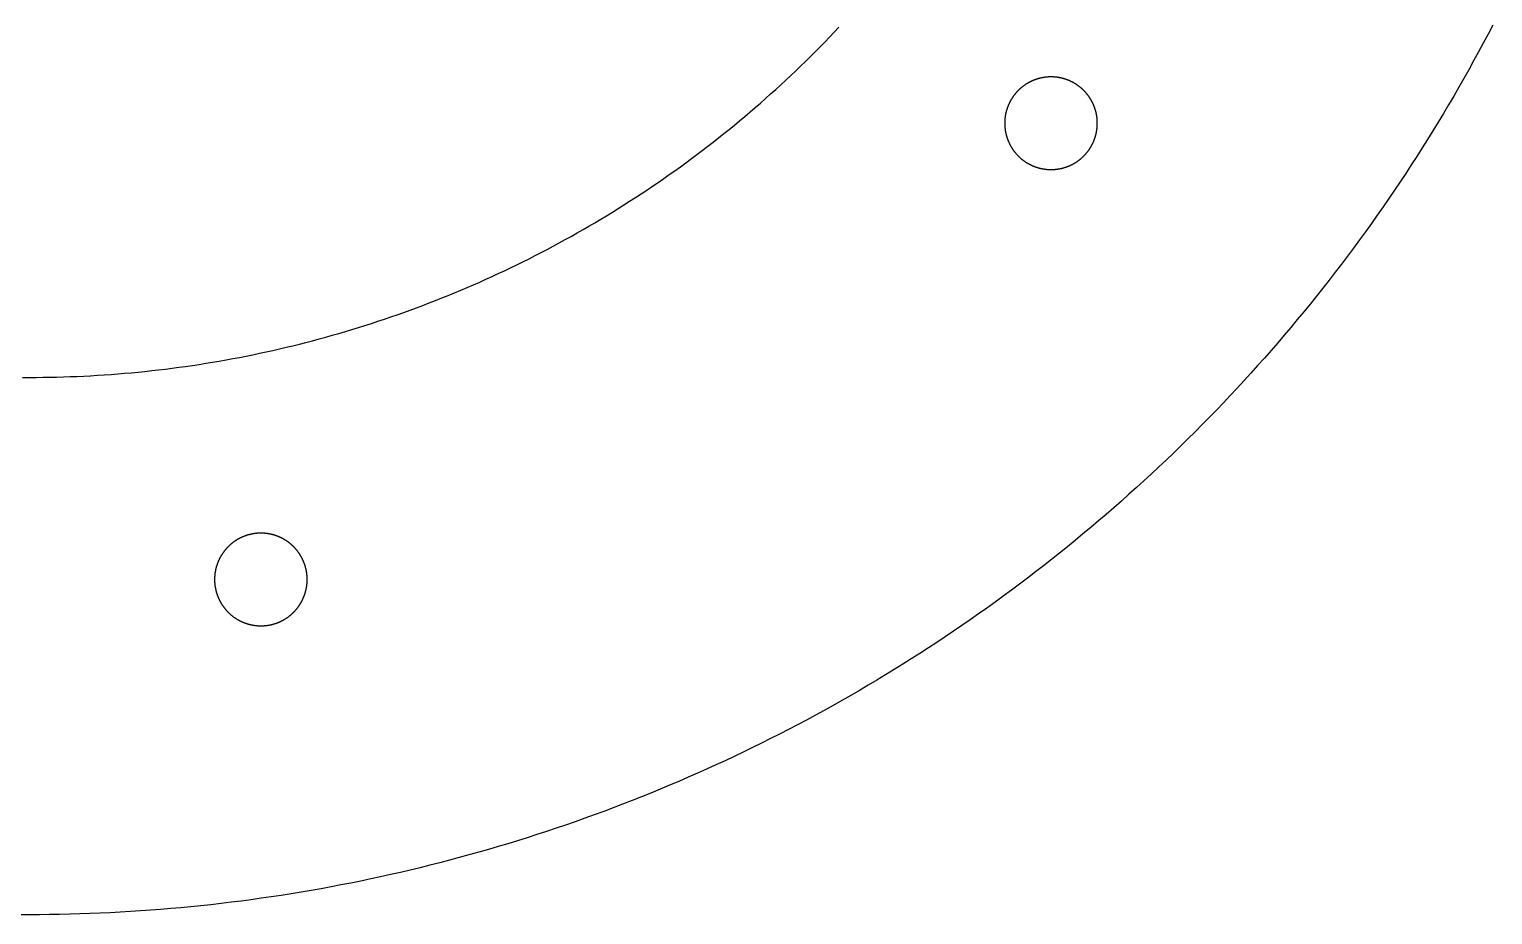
# Model space of a CAD drawing. Header units: millimetres. Extents: x -89 to 89, y -89 to 102.
# Drawn here: x 0 to 79, y -89 to -41.2 of the extents above; entities that cross this region are included whole.
import ezdxf

# ---------------------------------------------------------------- set-up
doc = ezdxf.new("R2010")
doc.units = ezdxf.units.MM
doc.layers.add('CUT', color=7, linetype='Continuous')

msp = doc.modelspace()

# ---------------------------------------------------------------- linework, layer by layer
at = {"layer": 'CUT'}
for points in [[(79, -40.988), (78.747, -41.472), (78.491, -41.954), (78.232, -42.435), (77.97, -42.914), (77.705, -43.392), (77.438, -43.868), (77.167, -44.342), (76.894, -44.815), (76.617, -45.286), (76.338, -45.755), (76.056, -46.223), (75.771, -46.688), (75.483, -47.153), (75.192, -47.615), (74.898, -48.075), (74.602, -48.534), (74.303, -48.991), (74.001, -49.446), (73.696, -49.899), (73.388, -50.35), (73.078, -50.799), (72.765, -51.247), (72.449, -51.692), (72.131, -52.136), (71.809, -52.578), (71.485, -53.017), (71.159, -53.455), (70.829, -53.89), (70.497, -54.324), (70.163, -54.756), (69.826, -55.185), (69.486, -55.612), (69.143, -56.038), (68.798, -56.461), (68.45, -56.882), (68.1, -57.301), (67.747, -57.718), (67.392, -58.132), (67.034, -58.545), (66.673, -58.955), (66.31, -59.363), (65.945, -59.769), (65.577, -60.172), (65.206, -60.573), (64.833, -60.972), (64.458, -61.369), (64.08, -61.763), (63.7, -62.155), (63.317, -62.545), (62.933, -62.933), (62.545, -63.317), (62.155, -63.7), (61.763, -64.08), (61.369, -64.458), (60.972, -64.833), (60.573, -65.206), (60.172, -65.577), (59.769, -65.945), (59.363, -66.31), (58.955, -66.673), (58.545, -67.034), (58.132, -67.392), (57.718, -67.747), (57.301, -68.1), (56.882, -68.45), (56.461, -68.798), (56.038, -69.143), (55.612, -69.486), (55.185, -69.826), (54.756, -70.163), (54.324, -70.497), (53.89, -70.829), (53.455, -71.159), (53.017, -71.485), (52.578, -71.809), (52.136, -72.131), (51.692, -72.449), (51.247, -72.765), (50.799, -73.078), (50.35, -73.388), (49.899, -73.696), (49.446, -74.001), (48.991, -74.303), (48.534, -74.602), (48.075, -74.898), (47.615, -75.192), (47.153, -75.483), (46.688, -75.771), (46.223, -76.056), (45.755, -76.338), (45.286, -76.617), (44.815, -76.894), (44.342, -77.167), (43.868, -77.438), (43.392, -77.705), (42.914, -77.97), (42.435, -78.232), (41.954, -78.491), (41.472, -78.747), (40.988, -79), (40.502, -79.25), (40.015, -79.497), (39.527, -79.741), (39.037, -79.982), (38.545, -80.22), (38.052, -80.455), (37.558, -80.687), (37.062, -80.916), (36.565, -81.142), (36.066, -81.365), (35.567, -81.584), (35.065, -81.801), (34.563, -82.015), (34.059, -82.225), (33.554, -82.433), (33.047, -82.637), (32.54, -82.838), (32.031, -83.036), (31.521, -83.231), (31.009, -83.423), (30.497, -83.612), (29.983, -83.797), (29.468, -83.98), (28.953, -84.159), (28.436, -84.335), (27.918, -84.508), (27.399, -84.678), (26.879, -84.844), (26.357, -85.008), (25.835, -85.168), (25.312, -85.325), (24.788, -85.478), (24.263, -85.629), (23.737, -85.776), (23.211, -85.92), (22.683, -86.061), (22.155, -86.198), (21.625, -86.333), (21.095, -86.464), (20.564, -86.592), (20.032, -86.716), (19.5, -86.837), (18.967, -86.956), (18.433, -87.07), (17.898, -87.182), (17.363, -87.29), (16.827, -87.395), (16.291, -87.496), (15.753, -87.595), (15.216, -87.69), (14.677, -87.781), (14.138, -87.87), (13.599, -87.955), (13.059, -88.037), (12.519, -88.115), (11.978, -88.19), (11.436, -88.262), (10.895, -88.331), (10.352, -88.396), (9.81, -88.458), (9.267, -88.516), (8.724, -88.571), (8.18, -88.623), (7.636, -88.672), (7.092, -88.717), (6.547, -88.759), (6.003, -88.797), (5.458, -88.833), (4.912, -88.864), (4.367, -88.893), (3.822, -88.918), (3.276, -88.94), (2.73, -88.958), (2.184, -88.973), (1.638, -88.985), (1.092, -88.993), (0.546, -88.998), (0, -89), (-0.546, -88.998)], [(-0.368, -59.999), (0, -60), (0.368, -59.999), (0.736, -59.995), (1.104, -59.99), (1.472, -59.982), (1.84, -59.972), (2.208, -59.959), (2.576, -59.945), (2.944, -59.928), (3.312, -59.909), (3.679, -59.887), (4.047, -59.863), (4.414, -59.837), (4.781, -59.809), (5.148, -59.779), (5.515, -59.746), (5.881, -59.711), (6.247, -59.674), (6.613, -59.634), (6.979, -59.593), (7.345, -59.549), (7.71, -59.503), (8.075, -59.454), (8.439, -59.403), (8.804, -59.351), (9.168, -59.295), (9.531, -59.238), (9.895, -59.178), (10.258, -59.117), (10.62, -59.053), (10.982, -58.986), (11.344, -58.918), (11.705, -58.847), (12.066, -58.774), (12.427, -58.699), (12.787, -58.622), (13.146, -58.542), (13.505, -58.46), (13.863, -58.376), (14.221, -58.29), (14.579, -58.202), (14.936, -58.111), (15.292, -58.019), (15.648, -57.924), (16.003, -57.827), (16.357, -57.727), (16.711, -57.626), (17.064, -57.522), (17.417, -57.416), (17.769, -57.308), (18.12, -57.198), (18.471, -57.086), (18.821, -56.972), (19.17, -56.855), (19.519, -56.736), (19.866, -56.616), (20.213, -56.493), (20.56, -56.368), (20.905, -56.24), (21.25, -56.111), (21.594, -55.98), (21.937, -55.846), (22.279, -55.71), (22.62, -55.573), (22.961, -55.433), (23.301, -55.291), (23.64, -55.147), (23.977, -55.001), (24.314, -54.853), (24.651, -54.702), (24.986, -54.55), (25.32, -54.396), (25.653, -54.239), (25.986, -54.081), (26.317, -53.92), (26.647, -53.758), (26.977, -53.593), (27.305, -53.427), (27.632, -53.258), (27.959, -53.088), (28.284, -52.915), (28.608, -52.741), (28.931, -52.564), (29.253, -52.386), (29.574, -52.205), (29.894, -52.023), (30.212, -51.838), (30.53, -51.652), (30.846, -51.464), (31.161, -51.273), (31.475, -51.081), (31.788, -50.887), (32.1, -50.691), (32.41, -50.493), (32.719, -50.293), (33.027, -50.092), (33.334, -49.888), (33.64, -49.683), (33.944, -49.475), (34.247, -49.266), (34.548, -49.055), (34.849, -48.842), (35.148, -48.627), (35.446, -48.411), (35.742, -48.192), (36.037, -47.972), (36.331, -47.75), (36.623, -47.526), (36.914, -47.301), (37.203, -47.073), (37.492, -46.844), (37.778, -46.613), (38.064, -46.381), (38.347, -46.146), (38.63, -45.91), (38.911, -45.672), (39.19, -45.433), (39.468, -45.191), (39.745, -44.948), (40.02, -44.703), (40.294, -44.457), (40.566, -44.209), (40.836, -43.959), (41.105, -43.708), (41.372, -43.455), (41.638, -43.2), (41.903, -42.944), (42.165, -42.686), (42.426, -42.426), (42.686, -42.165), (42.944, -41.903), (43.2, -41.638), (43.455, -41.372), (43.708, -41.105)]]:
    msp.add_lwpolyline(points, dxfattribs=at)
for points in [[(57.655, -46.265), (57.655, -46.25), (57.655, -46.235), (57.654, -46.219), (57.654, -46.204), (57.654, -46.189), (57.653, -46.173), (57.652, -46.158), (57.651, -46.143), (57.65, -46.127), (57.65, -46.112), (57.648, -46.097), (57.647, -46.082), (57.646, -46.066), (57.645, -46.051), (57.643, -46.036), (57.642, -46.02), (57.64, -46.005), (57.638, -45.99), (57.636, -45.975), (57.634, -45.959), (57.632, -45.944), (57.63, -45.929), (57.628, -45.914), (57.626, -45.899), (57.623, -45.884), (57.621, -45.868), (57.618, -45.853), (57.616, -45.838), (57.613, -45.823), (57.61, -45.808), (57.607, -45.793), (57.604, -45.778), (57.601, -45.763), (57.598, -45.748), (57.594, -45.733), (57.591, -45.718), (57.588, -45.703), (57.584, -45.688), (57.58, -45.673), (57.577, -45.658), (57.573, -45.644), (57.569, -45.629), (57.565, -45.614), (57.561, -45.599), (57.556, -45.584), (57.552, -45.57), (57.548, -45.555), (57.543, -45.54), (57.538, -45.526), (57.534, -45.511), (57.529, -45.497), (57.524, -45.482), (57.519, -45.467), (57.514, -45.453), (57.509, -45.438), (57.504, -45.424), (57.499, -45.41), (57.493, -45.395), (57.488, -45.381), (57.482, -45.367), (57.476, -45.352), (57.471, -45.338), (57.465, -45.324), (57.459, -45.31), (57.453, -45.296), (57.447, -45.282), (57.441, -45.268), (57.434, -45.254), (57.428, -45.24), (57.422, -45.226), (57.415, -45.212), (57.409, -45.198), (57.402, -45.184), (57.395, -45.17), (57.388, -45.157), (57.381, -45.143), (57.374, -45.129), (57.367, -45.116), (57.36, -45.102), (57.353, -45.089), (57.345, -45.075), (57.338, -45.062), (57.33, -45.048), (57.323, -45.035), (57.315, -45.022), (57.307, -45.009), (57.3, -44.995), (57.292, -44.982), (57.284, -44.969), (57.276, -44.956), (57.267, -44.943), (57.259, -44.93), (57.251, -44.917), (57.242, -44.905), (57.234, -44.892), (57.225, -44.879), (57.217, -44.866), (57.208, -44.854), (57.199, -44.841), (57.19, -44.829), (57.181, -44.816), (57.172, -44.804), (57.163, -44.791), (57.154, -44.779), (57.145, -44.767), (57.135, -44.755), (57.126, -44.743), (57.117, -44.731), (57.107, -44.719), (57.097, -44.707), (57.088, -44.695), (57.078, -44.683), (57.068, -44.671), (57.058, -44.659), (57.048, -44.648), (57.038, -44.636), (57.028, -44.625), (57.018, -44.613), (57.008, -44.602), (56.997, -44.59), (56.987, -44.579), (56.976, -44.568), (56.966, -44.557), (56.955, -44.546), (56.945, -44.535), (56.934, -44.524), (56.923, -44.513), (56.912, -44.502), (56.901, -44.491), (56.89, -44.481), (56.879, -44.47), (56.868, -44.46), (56.857, -44.449), (56.845, -44.439), (56.834, -44.428), (56.823, -44.418), (56.811, -44.408), (56.8, -44.398), (56.788, -44.388), (56.776, -44.378), (56.765, -44.368), (56.753, -44.358), (56.741, -44.348), (56.729, -44.338), (56.717, -44.329), (56.705, -44.319), (56.693, -44.31), (56.681, -44.3), (56.669, -44.291), (56.657, -44.282), (56.644, -44.273), (56.632, -44.264), (56.62, -44.255), (56.607, -44.246), (56.595, -44.237), (56.582, -44.228), (56.57, -44.219), (56.557, -44.211), (56.544, -44.202), (56.531, -44.194), (56.519, -44.185), (56.506, -44.177), (56.493, -44.169), (56.48, -44.16), (56.467, -44.152), (56.454, -44.144), (56.44, -44.136), (56.427, -44.129), (56.414, -44.121), (56.401, -44.113), (56.387, -44.105), (56.374, -44.098), (56.361, -44.091), (56.347, -44.083), (56.334, -44.076), (56.32, -44.069), (56.307, -44.062), (56.293, -44.055), (56.279, -44.048), (56.266, -44.041), (56.252, -44.034), (56.238, -44.027), (56.224, -44.021), (56.21, -44.014), (56.196, -44.008), (56.182, -44.001), (56.168, -43.995), (56.154, -43.989), (56.14, -43.983), (56.126, -43.977), (56.112, -43.971), (56.098, -43.965), (56.083, -43.959), (56.069, -43.954), (56.055, -43.948), (56.041, -43.943), (56.026, -43.937), (56.012, -43.932), (55.997, -43.927), (55.983, -43.922), (55.968, -43.917), (55.954, -43.912), (55.939, -43.907), (55.925, -43.902), (55.91, -43.897), (55.896, -43.893), (55.881, -43.888), (55.866, -43.884), (55.851, -43.88), (55.837, -43.875), (55.822, -43.871), (55.807, -43.867), (55.792, -43.863), (55.778, -43.859), (55.763, -43.856), (55.748, -43.852), (55.733, -43.848), (55.718, -43.845), (55.703, -43.841), (55.688, -43.838), (55.673, -43.835), (55.658, -43.832), (55.643, -43.829), (55.628, -43.826), (55.613, -43.823), (55.598, -43.82), (55.583, -43.818), (55.567, -43.815), (55.552, -43.812), (55.537, -43.81), (55.522, -43.808), (55.507, -43.806), (55.492, -43.803), (55.476, -43.801), (55.461, -43.8), (55.446, -43.798), (55.431, -43.796), (55.416, -43.794), (55.4, -43.793), (55.385, -43.791), (55.37, -43.79), (55.354, -43.789), (55.339, -43.787), (55.324, -43.786), (55.309, -43.785), (55.293, -43.785), (55.278, -43.784), (55.263, -43.783), (55.247, -43.782), (55.232, -43.782), (55.217, -43.781), (55.201, -43.781), (55.186, -43.781), (55.171, -43.781), (55.155, -43.781), (55.14, -43.781), (55.125, -43.781), (55.109, -43.781), (55.094, -43.781), (55.079, -43.782), (55.063, -43.782), (55.048, -43.783), (55.033, -43.784), (55.017, -43.785), (55.002, -43.785), (54.987, -43.786), (54.971, -43.787), (54.956, -43.789), (54.941, -43.79), (54.925, -43.791), (54.91, -43.793), (54.895, -43.794), (54.88, -43.796), (54.864, -43.798), (54.849, -43.8), (54.834, -43.801), (54.819, -43.803), (54.804, -43.806), (54.788, -43.808), (54.773, -43.81), (54.758, -43.812), (54.743, -43.815), (54.728, -43.818), (54.713, -43.82), (54.698, -43.823), (54.683, -43.826), (54.667, -43.829), (54.652, -43.832), (54.637, -43.835), (54.622, -43.838), (54.607, -43.841), (54.592, -43.845), (54.578, -43.848), (54.563, -43.852), (54.548, -43.856), (54.533, -43.859), (54.518, -43.863), (54.503, -43.867), (54.488, -43.871), (54.474, -43.875), (54.459, -43.88), (54.444, -43.884), (54.429, -43.888), (54.415, -43.893), (54.4, -43.897), (54.386, -43.902), (54.371, -43.907), (54.356, -43.912), (54.342, -43.917), (54.327, -43.922), (54.313, -43.927), (54.299, -43.932), (54.284, -43.937), (54.27, -43.943), (54.255, -43.948), (54.241, -43.954), (54.227, -43.959), (54.213, -43.965), (54.198, -43.971), (54.184, -43.977), (54.17, -43.983), (54.156, -43.989), (54.142, -43.995), (54.128, -44.001), (54.114, -44.008), (54.1, -44.014), (54.086, -44.021), (54.072, -44.027), (54.059, -44.034), (54.045, -44.041), (54.031, -44.048), (54.017, -44.055), (54.004, -44.062), (53.99, -44.069), (53.977, -44.076), (53.963, -44.083), (53.95, -44.091), (53.936, -44.098), (53.923, -44.105), (53.91, -44.113), (53.896, -44.121), (53.883, -44.129), (53.87, -44.136), (53.857, -44.144), (53.844, -44.152), (53.831, -44.16), (53.818, -44.169), (53.805, -44.177), (53.792, -44.185), (53.779, -44.194), (53.766, -44.202), (53.754, -44.211), (53.741, -44.219), (53.728, -44.228), (53.716, -44.237), (53.703, -44.246), (53.691, -44.255), (53.678, -44.264), (53.666, -44.273), (53.654, -44.282), (53.641, -44.291), (53.629, -44.3), (53.617, -44.31), (53.605, -44.319), (53.593, -44.329), (53.581, -44.338), (53.569, -44.348), (53.557, -44.358), (53.546, -44.368), (53.534, -44.378), (53.522, -44.388), (53.511, -44.398), (53.499, -44.408), (53.488, -44.418), (53.476, -44.428), (53.465, -44.439), (53.454, -44.449), (53.442, -44.46), (53.431, -44.47), (53.42, -44.481), (53.409, -44.491), (53.398, -44.502), (53.387, -44.513), (53.377, -44.524), (53.366, -44.535), (53.355, -44.546), (53.345, -44.557), (53.334, -44.568), (53.324, -44.579), (53.313, -44.59), (53.303, -44.602), (53.293, -44.613), (53.282, -44.625), (53.272, -44.636), (53.262, -44.648), (53.252, -44.659), (53.242, -44.671), (53.232, -44.683), (53.223, -44.695), (53.213, -44.707), (53.203, -44.719), (53.194, -44.731), (53.184, -44.743), (53.175, -44.755), (53.166, -44.767), (53.156, -44.779), (53.147, -44.791), (53.138, -44.804), (53.129, -44.816), (53.12, -44.829), (53.111, -44.841), (53.102, -44.854), (53.094, -44.866), (53.085, -44.879), (53.077, -44.892), (53.068, -44.905), (53.06, -44.917), (53.051, -44.93), (53.043, -44.943), (53.035, -44.956), (53.027, -44.969), (53.019, -44.982), (53.011, -44.995), (53.003, -45.009), (52.995, -45.022), (52.988, -45.035), (52.98, -45.048), (52.972, -45.062), (52.965, -45.075), (52.958, -45.089), (52.95, -45.102), (52.943, -45.116), (52.936, -45.129), (52.929, -45.143), (52.922, -45.157), (52.915, -45.17), (52.909, -45.184), (52.902, -45.198), (52.895, -45.212), (52.889, -45.226), (52.882, -45.24), (52.876, -45.254), (52.87, -45.268), (52.864, -45.282), (52.857, -45.296), (52.851, -45.31), (52.846, -45.324), (52.84, -45.338), (52.834, -45.352), (52.828, -45.367), (52.823, -45.381), (52.817, -45.395), (52.812, -45.41), (52.807, -45.424), (52.801, -45.438), (52.796, -45.453), (52.791, -45.467), (52.786, -45.482), (52.781, -45.497), (52.777, -45.511), (52.772, -45.526), (52.767, -45.54), (52.763, -45.555), (52.758, -45.57), (52.754, -45.584), (52.75, -45.599), (52.746, -45.614), (52.742, -45.629), (52.738, -45.644), (52.734, -45.658), (52.73, -45.673), (52.726, -45.688), (52.723, -45.703), (52.719, -45.718), (52.716, -45.733), (52.713, -45.748), (52.709, -45.763), (52.706, -45.778), (52.703, -45.793), (52.7, -45.808), (52.697, -45.823), (52.695, -45.838), (52.692, -45.853), (52.689, -45.868), (52.687, -45.884), (52.685, -45.899), (52.682, -45.914), (52.68, -45.929), (52.678, -45.944), (52.676, -45.959), (52.674, -45.975), (52.672, -45.99), (52.67, -46.005), (52.669, -46.02), (52.667, -46.036), (52.666, -46.051), (52.664, -46.066), (52.663, -46.082), (52.662, -46.097), (52.661, -46.112), (52.66, -46.127), (52.659, -46.143), (52.658, -46.158), (52.658, -46.173), (52.657, -46.189), (52.656, -46.204), (52.656, -46.219), (52.656, -46.235), (52.655, -46.25), (52.655, -46.265), (52.655, -46.281), (52.655, -46.296), (52.655, -46.311), (52.656, -46.327), (52.656, -46.342), (52.656, -46.357), (52.657, -46.373), (52.658, -46.388), (52.658, -46.403), (52.659, -46.419), (52.66, -46.434), (52.661, -46.449), (52.662, -46.465), (52.663, -46.48), (52.664, -46.495), (52.666, -46.51), (52.667, -46.526), (52.669, -46.541), (52.67, -46.556), (52.672, -46.572), (52.674, -46.587), (52.676, -46.602), (52.678, -46.617), (52.68, -46.632), (52.682, -46.648), (52.685, -46.663), (52.687, -46.678), (52.689, -46.693), (52.692, -46.708), (52.695, -46.723), (52.697, -46.738), (52.7, -46.753), (52.703, -46.768), (52.706, -46.783), (52.709, -46.798), (52.713, -46.813), (52.716, -46.828), (52.719, -46.843), (52.723, -46.858), (52.726, -46.873), (52.73, -46.888), (52.734, -46.903), (52.738, -46.918), (52.742, -46.933), (52.746, -46.947), (52.75, -46.962), (52.754, -46.977), (52.758, -46.992), (52.763, -47.006), (52.767, -47.021), (52.772, -47.036), (52.777, -47.05), (52.781, -47.065), (52.786, -47.079), (52.791, -47.094), (52.796, -47.108), (52.801, -47.123), (52.807, -47.137), (52.812, -47.152), (52.817, -47.166), (52.823, -47.18), (52.828, -47.195), (52.834, -47.209), (52.84, -47.223), (52.846, -47.237), (52.851, -47.252), (52.857, -47.266), (52.864, -47.28), (52.87, -47.294), (52.876, -47.308), (52.882, -47.322), (52.889, -47.336), (52.895, -47.35), (52.902, -47.363), (52.909, -47.377), (52.915, -47.391), (52.922, -47.405), (52.929, -47.418), (52.936, -47.432), (52.943, -47.446), (52.95, -47.459), (52.958, -47.473), (52.965, -47.486), (52.972, -47.5), (52.98, -47.513), (52.988, -47.526), (52.995, -47.54), (53.003, -47.553), (53.011, -47.566), (53.019, -47.579), (53.027, -47.592), (53.035, -47.605), (53.043, -47.618), (53.051, -47.631), (53.06, -47.644), (53.068, -47.657), (53.077, -47.67), (53.085, -47.682), (53.094, -47.695), (53.102, -47.708), (53.111, -47.72), (53.12, -47.733), (53.129, -47.745), (53.138, -47.758), (53.147, -47.77), (53.156, -47.782), (53.166, -47.794), (53.175, -47.807), (53.184, -47.819), (53.194, -47.831), (53.203, -47.843), (53.213, -47.855), (53.223, -47.867), (53.232, -47.879), (53.242, -47.89), (53.252, -47.902), (53.262, -47.914), (53.272, -47.925), (53.282, -47.937), (53.293, -47.948), (53.303, -47.96), (53.313, -47.971), (53.324, -47.982), (53.334, -47.993), (53.345, -48.005), (53.355, -48.016), (53.366, -48.027), (53.377, -48.038), (53.387, -48.048), (53.398, -48.059), (53.409, -48.07), (53.42, -48.081), (53.431, -48.091), (53.442, -48.102), (53.454, -48.112), (53.465, -48.123), (53.476, -48.133), (53.488, -48.143), (53.499, -48.154), (53.511, -48.164), (53.522, -48.174), (53.534, -48.184), (53.546, -48.194), (53.557, -48.203), (53.569, -48.213), (53.581, -48.223), (53.593, -48.233), (53.605, -48.242), (53.617, -48.252), (53.629, -48.261), (53.641, -48.27), (53.654, -48.28), (53.666, -48.289), (53.678, -48.298), (53.691, -48.307), (53.703, -48.316), (53.716, -48.325), (53.728, -48.333), (53.741, -48.342), (53.754, -48.351), (53.766, -48.359), (53.779, -48.368), (53.792, -48.376), (53.805, -48.385), (53.818, -48.393), (53.831, -48.401), (53.844, -48.409), (53.857, -48.417), (53.87, -48.425), (53.883, -48.433), (53.896, -48.441), (53.91, -48.448), (53.923, -48.456), (53.936, -48.463), (53.95, -48.471), (53.963, -48.478), (53.977, -48.486), (53.99, -48.493), (54.004, -48.5), (54.017, -48.507), (54.031, -48.514), (54.045, -48.521), (54.059, -48.527), (54.072, -48.534), (54.086, -48.541), (54.1, -48.547), (54.114, -48.554), (54.128, -48.56), (54.142, -48.566), (54.156, -48.572), (54.17, -48.578), (54.184, -48.584), (54.198, -48.59), (54.213, -48.596), (54.227, -48.602), (54.241, -48.608), (54.255, -48.613), (54.27, -48.619), (54.284, -48.624), (54.299, -48.629), (54.313, -48.635), (54.327, -48.64), (54.342, -48.645), (54.356, -48.65), (54.371, -48.655), (54.386, -48.659), (54.4, -48.664), (54.415, -48.669), (54.429, -48.673), (54.444, -48.677), (54.459, -48.682), (54.474, -48.686), (54.488, -48.69), (54.503, -48.694), (54.518, -48.698), (54.533, -48.702), (54.548, -48.706), (54.563, -48.709), (54.578, -48.713), (54.592, -48.717), (54.607, -48.72), (54.622, -48.723), (54.637, -48.727), (54.652, -48.73), (54.667, -48.733), (54.683, -48.736), (54.698, -48.738), (54.713, -48.741), (54.728, -48.744), (54.743, -48.746), (54.758, -48.749), (54.773, -48.751), (54.788, -48.754), (54.804, -48.756), (54.819, -48.758), (54.834, -48.76), (54.849, -48.762), (54.864, -48.764), (54.88, -48.765), (54.895, -48.767), (54.91, -48.769), (54.925, -48.77), (54.941, -48.771), (54.956, -48.773), (54.971, -48.774), (54.987, -48.775), (55.002, -48.776), (55.017, -48.777), (55.033, -48.778), (55.048, -48.778), (55.063, -48.779), (55.079, -48.78), (55.094, -48.78), (55.109, -48.78), (55.125, -48.781), (55.14, -48.781), (55.155, -48.781), (55.171, -48.781), (55.186, -48.781), (55.201, -48.78), (55.217, -48.78), (55.232, -48.78), (55.247, -48.779), (55.263, -48.778), (55.278, -48.778), (55.293, -48.777), (55.309, -48.776), (55.324, -48.775), (55.339, -48.774), (55.354, -48.773), (55.37, -48.771), (55.385, -48.77), (55.4, -48.769), (55.416, -48.767), (55.431, -48.765), (55.446, -48.764), (55.461, -48.762), (55.476, -48.76), (55.492, -48.758), (55.507, -48.756), (55.522, -48.754), (55.537, -48.751), (55.552, -48.749), (55.567, -48.746), (55.583, -48.744), (55.598, -48.741), (55.613, -48.738), (55.628, -48.736), (55.643, -48.733), (55.658, -48.73), (55.673, -48.727), (55.688, -48.723), (55.703, -48.72), (55.718, -48.717), (55.733, -48.713), (55.748, -48.709), (55.763, -48.706), (55.778, -48.702), (55.792, -48.698), (55.807, -48.694), (55.822, -48.69), (55.837, -48.686), (55.851, -48.682), (55.866, -48.677), (55.881, -48.673), (55.896, -48.669), (55.91, -48.664), (55.925, -48.659), (55.939, -48.655), (55.954, -48.65), (55.968, -48.645), (55.983, -48.64), (55.997, -48.635), (56.012, -48.629), (56.026, -48.624), (56.041, -48.619), (56.055, -48.613), (56.069, -48.608), (56.083, -48.602), (56.098, -48.596), (56.112, -48.59), (56.126, -48.584), (56.14, -48.578), (56.154, -48.572), (56.168, -48.566), (56.182, -48.56), (56.196, -48.554), (56.21, -48.547), (56.224, -48.541), (56.238, -48.534), (56.252, -48.527), (56.266, -48.521), (56.279, -48.514), (56.293, -48.507), (56.307, -48.5), (56.32, -48.493), (56.334, -48.486), (56.347, -48.478), (56.361, -48.471), (56.374, -48.463), (56.387, -48.456), (56.401, -48.448), (56.414, -48.441), (56.427, -48.433), (56.44, -48.425), (56.454, -48.417), (56.467, -48.409), (56.48, -48.401), (56.493, -48.393), (56.506, -48.385), (56.519, -48.376), (56.531, -48.368), (56.544, -48.359), (56.557, -48.351), (56.57, -48.342), (56.582, -48.333), (56.595, -48.325), (56.607, -48.316), (56.62, -48.307), (56.632, -48.298), (56.644, -48.289), (56.657, -48.28), (56.669, -48.27), (56.681, -48.261), (56.693, -48.252), (56.705, -48.242), (56.717, -48.233), (56.729, -48.223), (56.741, -48.213), (56.753, -48.203), (56.765, -48.194), (56.776, -48.184), (56.788, -48.174), (56.8, -48.164), (56.811, -48.154), (56.823, -48.143), (56.834, -48.133), (56.845, -48.123), (56.857, -48.112), (56.868, -48.102), (56.879, -48.091), (56.89, -48.081), (56.901, -48.07), (56.912, -48.059), (56.923, -48.048), (56.934, -48.038), (56.945, -48.027), (56.955, -48.016), (56.966, -48.005), (56.976, -47.993), (56.987, -47.982), (56.997, -47.971), (57.008, -47.96), (57.018, -47.948), (57.028, -47.937), (57.038, -47.925), (57.048, -47.914), (57.058, -47.902), (57.068, -47.89), (57.078, -47.879), (57.088, -47.867), (57.097, -47.855), (57.107, -47.843), (57.117, -47.831), (57.126, -47.819), (57.135, -47.807), (57.145, -47.794), (57.154, -47.782), (57.163, -47.77), (57.172, -47.758), (57.181, -47.745), (57.19, -47.733), (57.199, -47.72), (57.208, -47.708), (57.217, -47.695), (57.225, -47.682), (57.234, -47.67), (57.242, -47.657), (57.251, -47.644), (57.259, -47.631), (57.267, -47.618), (57.276, -47.605), (57.284, -47.592), (57.292, -47.579), (57.3, -47.566), (57.307, -47.553), (57.315, -47.54), (57.323, -47.526), (57.33, -47.513), (57.338, -47.5), (57.345, -47.486), (57.353, -47.473), (57.36, -47.459), (57.367, -47.446), (57.374, -47.432), (57.381, -47.418), (57.388, -47.405), (57.395, -47.391), (57.402, -47.377), (57.409, -47.363), (57.415, -47.35), (57.422, -47.336), (57.428, -47.322), (57.434, -47.308), (57.441, -47.294), (57.447, -47.28), (57.453, -47.266), (57.459, -47.252), (57.465, -47.237), (57.471, -47.223), (57.476, -47.209), (57.482, -47.195), (57.488, -47.18), (57.493, -47.166), (57.499, -47.152), (57.504, -47.137), (57.509, -47.123), (57.514, -47.108), (57.519, -47.094), (57.524, -47.079), (57.529, -47.065), (57.534, -47.05), (57.538, -47.036), (57.543, -47.021), (57.548, -47.006), (57.552, -46.992), (57.556, -46.977), (57.561, -46.962), (57.565, -46.947), (57.569, -46.933), (57.573, -46.918), (57.577, -46.903), (57.58, -46.888), (57.584, -46.873), (57.588, -46.858), (57.591, -46.843), (57.594, -46.828), (57.598, -46.813), (57.601, -46.798), (57.604, -46.783), (57.607, -46.768), (57.61, -46.753), (57.613, -46.738), (57.616, -46.723), (57.618, -46.708), (57.621, -46.693), (57.623, -46.678), (57.626, -46.663), (57.628, -46.648), (57.63, -46.632), (57.632, -46.617), (57.634, -46.602), (57.636, -46.587), (57.638, -46.572), (57.64, -46.556), (57.642, -46.541), (57.643, -46.526), (57.645, -46.51), (57.646, -46.495), (57.647, -46.48), (57.648, -46.465), (57.65, -46.449), (57.65, -46.434), (57.651, -46.419), (57.652, -46.403), (57.653, -46.388), (57.654, -46.373), (57.654, -46.357), (57.654, -46.342), (57.655, -46.327), (57.655, -46.311), (57.655, -46.296), (57.655, -46.281)], [(15.002, -70.875), (15.002, -70.86), (15.002, -70.845), (15.001, -70.829), (15.001, -70.814), (15, -70.799), (15, -70.783), (14.999, -70.768), (14.998, -70.753), (14.997, -70.738), (14.996, -70.722), (14.995, -70.707), (14.993, -70.692), (14.992, -70.676), (14.991, -70.661), (14.989, -70.646), (14.987, -70.631), (14.986, -70.615), (14.984, -70.6), (14.982, -70.585), (14.98, -70.57), (14.978, -70.555), (14.976, -70.539), (14.973, -70.524), (14.971, -70.509), (14.968, -70.494), (14.966, -70.479), (14.963, -70.464), (14.96, -70.449), (14.958, -70.433), (14.955, -70.418), (14.952, -70.403), (14.948, -70.388), (14.945, -70.373), (14.942, -70.358), (14.939, -70.343), (14.935, -70.329), (14.931, -70.314), (14.928, -70.299), (14.924, -70.284), (14.92, -70.269), (14.916, -70.254), (14.912, -70.239), (14.908, -70.225), (14.904, -70.21), (14.899, -70.195), (14.895, -70.18), (14.891, -70.166), (14.886, -70.151), (14.881, -70.137), (14.876, -70.122), (14.872, -70.107), (14.867, -70.093), (14.862, -70.078), (14.857, -70.064), (14.851, -70.05), (14.846, -70.035), (14.841, -70.021), (14.835, -70.006), (14.83, -69.992), (14.824, -69.978), (14.818, -69.964), (14.812, -69.949), (14.806, -69.935), (14.8, -69.921), (14.794, -69.907), (14.788, -69.893), (14.782, -69.879), (14.776, -69.865), (14.769, -69.851), (14.763, -69.837), (14.756, -69.823), (14.749, -69.81), (14.743, -69.796), (14.736, -69.782), (14.729, -69.768), (14.722, -69.755), (14.715, -69.741), (14.707, -69.728), (14.7, -69.714), (14.693, -69.701), (14.685, -69.687), (14.678, -69.674), (14.67, -69.661), (14.663, -69.647), (14.655, -69.634), (14.647, -69.621), (14.639, -69.608), (14.631, -69.595), (14.623, -69.582), (14.615, -69.569), (14.607, -69.556), (14.598, -69.543), (14.59, -69.53), (14.581, -69.517), (14.573, -69.505), (14.564, -69.492), (14.555, -69.479), (14.547, -69.467), (14.538, -69.454), (14.529, -69.442), (14.52, -69.429), (14.511, -69.417), (14.502, -69.405), (14.492, -69.392), (14.483, -69.38), (14.474, -69.368), (14.464, -69.356), (14.455, -69.344), (14.445, -69.332), (14.435, -69.32), (14.425, -69.308), (14.416, -69.297), (14.406, -69.285), (14.396, -69.273), (14.386, -69.262), (14.376, -69.25), (14.365, -69.239), (14.355, -69.227), (14.345, -69.216), (14.334, -69.205), (14.324, -69.193), (14.313, -69.182), (14.303, -69.171), (14.292, -69.16), (14.281, -69.149), (14.27, -69.138), (14.26, -69.128), (14.249, -69.117), (14.238, -69.106), (14.227, -69.096), (14.215, -69.085), (14.204, -69.075), (14.193, -69.064), (14.182, -69.054), (14.17, -69.044), (14.159, -69.033), (14.147, -69.023), (14.136, -69.013), (14.124, -69.003), (14.112, -68.993), (14.1, -68.983), (14.089, -68.974), (14.077, -68.964), (14.065, -68.954), (14.053, -68.945), (14.041, -68.935), (14.029, -68.926), (14.016, -68.917), (14.004, -68.907), (13.992, -68.898), (13.98, -68.889), (13.967, -68.88), (13.955, -68.871), (13.942, -68.862), (13.93, -68.853), (13.917, -68.845), (13.904, -68.836), (13.892, -68.827), (13.879, -68.819), (13.866, -68.811), (13.853, -68.802), (13.84, -68.794), (13.827, -68.786), (13.814, -68.778), (13.801, -68.77), (13.788, -68.762), (13.775, -68.754), (13.762, -68.746), (13.748, -68.739), (13.735, -68.731), (13.722, -68.723), (13.708, -68.716), (13.695, -68.709), (13.681, -68.701), (13.668, -68.694), (13.654, -68.687), (13.64, -68.68), (13.627, -68.673), (13.613, -68.666), (13.599, -68.659), (13.585, -68.653), (13.572, -68.646), (13.558, -68.64), (13.544, -68.633), (13.53, -68.627), (13.516, -68.621), (13.502, -68.614), (13.488, -68.608), (13.474, -68.602), (13.459, -68.596), (13.445, -68.591), (13.431, -68.585), (13.417, -68.579), (13.402, -68.574), (13.388, -68.568), (13.374, -68.563), (13.359, -68.558), (13.345, -68.552), (13.33, -68.547), (13.316, -68.542), (13.301, -68.537), (13.287, -68.532), (13.272, -68.528), (13.258, -68.523), (13.243, -68.518), (13.228, -68.514), (13.214, -68.509), (13.199, -68.505), (13.184, -68.501), (13.169, -68.497), (13.155, -68.493), (13.14, -68.489), (13.125, -68.485), (13.11, -68.481), (13.095, -68.477), (13.08, -68.474), (13.065, -68.47), (13.05, -68.467), (13.035, -68.464), (13.02, -68.46), (13.005, -68.457), (12.99, -68.454), (12.975, -68.451), (12.96, -68.448), (12.945, -68.446), (12.93, -68.443), (12.915, -68.44), (12.9, -68.438), (12.885, -68.436), (12.869, -68.433), (12.854, -68.431), (12.839, -68.429), (12.824, -68.427), (12.809, -68.425), (12.793, -68.423), (12.778, -68.421), (12.763, -68.42), (12.748, -68.418), (12.732, -68.417), (12.717, -68.415), (12.702, -68.414), (12.687, -68.413), (12.671, -68.412), (12.656, -68.411), (12.641, -68.41), (12.625, -68.409), (12.61, -68.408), (12.595, -68.408), (12.579, -68.407), (12.564, -68.407), (12.549, -68.407), (12.533, -68.406), (12.518, -68.406), (12.503, -68.406), (12.487, -68.406), (12.472, -68.406), (12.457, -68.407), (12.441, -68.407), (12.426, -68.407), (12.411, -68.408), (12.395, -68.408), (12.38, -68.409), (12.365, -68.41), (12.349, -68.411), (12.334, -68.412), (12.319, -68.413), (12.303, -68.414), (12.288, -68.415), (12.273, -68.417), (12.258, -68.418), (12.242, -68.42), (12.227, -68.421), (12.212, -68.423), (12.197, -68.425), (12.181, -68.427), (12.166, -68.429), (12.151, -68.431), (12.136, -68.433), (12.121, -68.436), (12.106, -68.438), (12.09, -68.44), (12.075, -68.443), (12.06, -68.446), (12.045, -68.448), (12.03, -68.451), (12.015, -68.454), (12, -68.457), (11.985, -68.46), (11.97, -68.464), (11.955, -68.467), (11.94, -68.47), (11.925, -68.474), (11.91, -68.477), (11.895, -68.481), (11.88, -68.485), (11.866, -68.489), (11.851, -68.493), (11.836, -68.497), (11.821, -68.501), (11.806, -68.505), (11.792, -68.509), (11.777, -68.514), (11.762, -68.518), (11.748, -68.523), (11.733, -68.528), (11.718, -68.532), (11.704, -68.537), (11.689, -68.542), (11.675, -68.547), (11.66, -68.552), (11.646, -68.558), (11.632, -68.563), (11.617, -68.568), (11.603, -68.574), (11.589, -68.579), (11.574, -68.585), (11.56, -68.591), (11.546, -68.596), (11.532, -68.602), (11.518, -68.608), (11.504, -68.614), (11.49, -68.621), (11.476, -68.627), (11.462, -68.633), (11.448, -68.64), (11.434, -68.646), (11.42, -68.653), (11.406, -68.659), (11.392, -68.666), (11.379, -68.673), (11.365, -68.68), (11.351, -68.687), (11.338, -68.694), (11.324, -68.701), (11.311, -68.709), (11.297, -68.716), (11.284, -68.723), (11.27, -68.731), (11.257, -68.739), (11.244, -68.746), (11.231, -68.754), (11.217, -68.762), (11.204, -68.77), (11.191, -68.778), (11.178, -68.786), (11.165, -68.794), (11.152, -68.802), (11.139, -68.811), (11.127, -68.819), (11.114, -68.827), (11.101, -68.836), (11.088, -68.845), (11.076, -68.853), (11.063, -68.862), (11.051, -68.871), (11.038, -68.88), (11.026, -68.889), (11.013, -68.898), (11.001, -68.907), (10.989, -68.917), (10.977, -68.926), (10.965, -68.935), (10.953, -68.945), (10.941, -68.954), (10.929, -68.964), (10.917, -68.974), (10.905, -68.983), (10.893, -68.993), (10.881, -69.003), (10.87, -69.013), (10.858, -69.023), (10.847, -69.033), (10.835, -69.044), (10.824, -69.054), (10.812, -69.064), (10.801, -69.075), (10.79, -69.085), (10.779, -69.096), (10.768, -69.106), (10.757, -69.117), (10.746, -69.128), (10.735, -69.138), (10.724, -69.149), (10.713, -69.16), (10.703, -69.171), (10.692, -69.182), (10.682, -69.193), (10.671, -69.205), (10.661, -69.216), (10.65, -69.227), (10.64, -69.239), (10.63, -69.25), (10.62, -69.262), (10.61, -69.273), (10.6, -69.285), (10.59, -69.297), (10.58, -69.308), (10.57, -69.32), (10.56, -69.332), (10.551, -69.344), (10.541, -69.356), (10.532, -69.368), (10.522, -69.38), (10.513, -69.392), (10.504, -69.405), (10.495, -69.417), (10.486, -69.429), (10.477, -69.442), (10.468, -69.454), (10.459, -69.467), (10.45, -69.479), (10.441, -69.492), (10.433, -69.505), (10.424, -69.517), (10.416, -69.53), (10.407, -69.543), (10.399, -69.556), (10.391, -69.569), (10.382, -69.582), (10.374, -69.595), (10.366, -69.608), (10.358, -69.621), (10.351, -69.634), (10.343, -69.647), (10.335, -69.661), (10.327, -69.674), (10.32, -69.687), (10.312, -69.701), (10.305, -69.714), (10.298, -69.728), (10.291, -69.741), (10.284, -69.755), (10.277, -69.768), (10.27, -69.782), (10.263, -69.796), (10.256, -69.81), (10.249, -69.823), (10.243, -69.837), (10.236, -69.851), (10.23, -69.865), (10.223, -69.879), (10.217, -69.893), (10.211, -69.907), (10.205, -69.921), (10.199, -69.935), (10.193, -69.949), (10.187, -69.964), (10.181, -69.978), (10.176, -69.992), (10.17, -70.006), (10.165, -70.021), (10.159, -70.035), (10.154, -70.05), (10.149, -70.064), (10.144, -70.078), (10.139, -70.093), (10.134, -70.107), (10.129, -70.122), (10.124, -70.137), (10.119, -70.151), (10.115, -70.166), (10.11, -70.18), (10.106, -70.195), (10.102, -70.21), (10.097, -70.225), (10.093, -70.239), (10.089, -70.254), (10.085, -70.269), (10.081, -70.284), (10.078, -70.299), (10.074, -70.314), (10.07, -70.329), (10.067, -70.343), (10.063, -70.358), (10.06, -70.373), (10.057, -70.388), (10.054, -70.403), (10.051, -70.418), (10.048, -70.433), (10.045, -70.449), (10.042, -70.464), (10.039, -70.479), (10.037, -70.494), (10.034, -70.509), (10.032, -70.524), (10.03, -70.539), (10.028, -70.555), (10.025, -70.57), (10.023, -70.585), (10.021, -70.6), (10.02, -70.615), (10.018, -70.631), (10.016, -70.646), (10.015, -70.661), (10.013, -70.676), (10.012, -70.692), (10.011, -70.707), (10.009, -70.722), (10.008, -70.738), (10.007, -70.753), (10.006, -70.768), (10.006, -70.783), (10.005, -70.799), (10.004, -70.814), (10.004, -70.829), (10.003, -70.845), (10.003, -70.86), (10.003, -70.875), (10.003, -70.891), (10.003, -70.906), (10.003, -70.921), (10.003, -70.937), (10.003, -70.952), (10.003, -70.968), (10.004, -70.983), (10.004, -70.998), (10.005, -71.014), (10.006, -71.029), (10.006, -71.044), (10.007, -71.059), (10.008, -71.075), (10.009, -71.09), (10.011, -71.105), (10.012, -71.121), (10.013, -71.136), (10.015, -71.151), (10.016, -71.166), (10.018, -71.182), (10.02, -71.197), (10.021, -71.212), (10.023, -71.227), (10.025, -71.243), (10.028, -71.258), (10.03, -71.273), (10.032, -71.288), (10.034, -71.303), (10.037, -71.318), (10.039, -71.334), (10.042, -71.349), (10.045, -71.364), (10.048, -71.379), (10.051, -71.394), (10.054, -71.409), (10.057, -71.424), (10.06, -71.439), (10.063, -71.454), (10.067, -71.469), (10.07, -71.484), (10.074, -71.499), (10.078, -71.514), (10.081, -71.528), (10.085, -71.543), (10.089, -71.558), (10.093, -71.573), (10.097, -71.588), (10.102, -71.602), (10.106, -71.617), (10.11, -71.632), (10.115, -71.647), (10.119, -71.661), (10.124, -71.676), (10.129, -71.69), (10.134, -71.705), (10.139, -71.719), (10.144, -71.734), (10.149, -71.748), (10.154, -71.763), (10.159, -71.777), (10.165, -71.792), (10.17, -71.806), (10.176, -71.82), (10.181, -71.834), (10.187, -71.849), (10.193, -71.863), (10.199, -71.877), (10.205, -71.891), (10.211, -71.905), (10.217, -71.919), (10.223, -71.933), (10.23, -71.947), (10.236, -71.961), (10.243, -71.975), (10.249, -71.989), (10.256, -72.003), (10.263, -72.016), (10.27, -72.03), (10.277, -72.044), (10.284, -72.058), (10.291, -72.071), (10.298, -72.085), (10.305, -72.098), (10.312, -72.112), (10.32, -72.125), (10.327, -72.138), (10.335, -72.152), (10.343, -72.165), (10.351, -72.178), (10.358, -72.191), (10.366, -72.205), (10.374, -72.218), (10.382, -72.231), (10.391, -72.244), (10.399, -72.257), (10.407, -72.269), (10.416, -72.282), (10.424, -72.295), (10.433, -72.308), (10.441, -72.32), (10.45, -72.333), (10.459, -72.346), (10.468, -72.358), (10.477, -72.371), (10.486, -72.383), (10.495, -72.395), (10.504, -72.408), (10.513, -72.42), (10.522, -72.432), (10.532, -72.444), (10.541, -72.456), (10.551, -72.468), (10.56, -72.48), (10.57, -72.492), (10.58, -72.504), (10.59, -72.516), (10.6, -72.527), (10.61, -72.539), (10.62, -72.551), (10.63, -72.562), (10.64, -72.574), (10.65, -72.585), (10.661, -72.596), (10.671, -72.608), (10.682, -72.619), (10.692, -72.63), (10.703, -72.641), (10.713, -72.652), (10.724, -72.663), (10.735, -72.674), (10.746, -72.685), (10.757, -72.695), (10.768, -72.706), (10.779, -72.717), (10.79, -72.727), (10.801, -72.738), (10.812, -72.748), (10.824, -72.759), (10.835, -72.769), (10.847, -72.779), (10.858, -72.789), (10.87, -72.799), (10.881, -72.809), (10.893, -72.819), (10.905, -72.829), (10.917, -72.839), (10.929, -72.848), (10.941, -72.858), (10.953, -72.868), (10.965, -72.877), (10.977, -72.886), (10.989, -72.896), (11.001, -72.905), (11.013, -72.914), (11.026, -72.923), (11.038, -72.932), (11.051, -72.941), (11.063, -72.95), (11.076, -72.959), (11.088, -72.968), (11.101, -72.976), (11.114, -72.985), (11.127, -72.993), (11.139, -73.002), (11.152, -73.01), (11.165, -73.018), (11.178, -73.026), (11.191, -73.035), (11.204, -73.043), (11.217, -73.05), (11.231, -73.058), (11.244, -73.066), (11.257, -73.074), (11.27, -73.081), (11.284, -73.089), (11.297, -73.096), (11.311, -73.104), (11.324, -73.111), (11.338, -73.118), (11.351, -73.125), (11.365, -73.132), (11.379, -73.139), (11.392, -73.146), (11.406, -73.153), (11.42, -73.16), (11.434, -73.166), (11.448, -73.173), (11.462, -73.179), (11.476, -73.185), (11.49, -73.192), (11.504, -73.198), (11.518, -73.204), (11.532, -73.21), (11.546, -73.216), (11.56, -73.222), (11.574, -73.227), (11.589, -73.233), (11.603, -73.239), (11.617, -73.244), (11.632, -73.25), (11.646, -73.255), (11.66, -73.26), (11.675, -73.265), (11.689, -73.27), (11.704, -73.275), (11.718, -73.28), (11.733, -73.285), (11.748, -73.289), (11.762, -73.294), (11.777, -73.299), (11.792, -73.303), (11.806, -73.307), (11.821, -73.311), (11.836, -73.316), (11.851, -73.32), (11.866, -73.324), (11.88, -73.327), (11.895, -73.331), (11.91, -73.335), (11.925, -73.339), (11.94, -73.342), (11.955, -73.345), (11.97, -73.349), (11.985, -73.352), (12, -73.355), (12.015, -73.358), (12.03, -73.361), (12.045, -73.364), (12.06, -73.367), (12.075, -73.369), (12.09, -73.372), (12.106, -73.374), (12.121, -73.377), (12.136, -73.379), (12.151, -73.381), (12.166, -73.383), (12.181, -73.385), (12.197, -73.387), (12.212, -73.389), (12.227, -73.391), (12.242, -73.393), (12.258, -73.394), (12.273, -73.396), (12.288, -73.397), (12.303, -73.398), (12.319, -73.399), (12.334, -73.4), (12.349, -73.401), (12.365, -73.402), (12.38, -73.403), (12.395, -73.404), (12.411, -73.404), (12.426, -73.405), (12.441, -73.405), (12.457, -73.406), (12.472, -73.406), (12.487, -73.406), (12.503, -73.406), (12.518, -73.406), (12.533, -73.406), (12.549, -73.406), (12.564, -73.405), (12.579, -73.405), (12.595, -73.404), (12.61, -73.404), (12.625, -73.403), (12.641, -73.402), (12.656, -73.401), (12.671, -73.4), (12.687, -73.399), (12.702, -73.398), (12.717, -73.397), (12.732, -73.396), (12.748, -73.394), (12.763, -73.393), (12.778, -73.391), (12.793, -73.389), (12.809, -73.387), (12.824, -73.385), (12.839, -73.383), (12.854, -73.381), (12.869, -73.379), (12.885, -73.377), (12.9, -73.374), (12.915, -73.372), (12.93, -73.369), (12.945, -73.367), (12.96, -73.364), (12.975, -73.361), (12.99, -73.358), (13.005, -73.355), (13.02, -73.352), (13.035, -73.349), (13.05, -73.345), (13.065, -73.342), (13.08, -73.339), (13.095, -73.335), (13.11, -73.331), (13.125, -73.327), (13.14, -73.324), (13.155, -73.32), (13.169, -73.316), (13.184, -73.311), (13.199, -73.307), (13.214, -73.303), (13.228, -73.299), (13.243, -73.294), (13.258, -73.289), (13.272, -73.285), (13.287, -73.28), (13.301, -73.275), (13.316, -73.27), (13.33, -73.265), (13.345, -73.26), (13.359, -73.255), (13.374, -73.25), (13.388, -73.244), (13.402, -73.239), (13.417, -73.233), (13.431, -73.227), (13.445, -73.222), (13.459, -73.216), (13.474, -73.21), (13.488, -73.204), (13.502, -73.198), (13.516, -73.192), (13.53, -73.185), (13.544, -73.179), (13.558, -73.173), (13.572, -73.166), (13.585, -73.16), (13.599, -73.153), (13.613, -73.146), (13.627, -73.139), (13.64, -73.132), (13.654, -73.125), (13.668, -73.118), (13.681, -73.111), (13.695, -73.104), (13.708, -73.096), (13.722, -73.089), (13.735, -73.081), (13.748, -73.074), (13.762, -73.066), (13.775, -73.058), (13.788, -73.05), (13.801, -73.043), (13.814, -73.035), (13.827, -73.026), (13.84, -73.018), (13.853, -73.01), (13.866, -73.002), (13.879, -72.993), (13.892, -72.985), (13.904, -72.976), (13.917, -72.968), (13.93, -72.959), (13.942, -72.95), (13.955, -72.941), (13.967, -72.932), (13.98, -72.923), (13.992, -72.914), (14.004, -72.905), (14.016, -72.896), (14.029, -72.886), (14.041, -72.877), (14.053, -72.868), (14.065, -72.858), (14.077, -72.848), (14.089, -72.839), (14.1, -72.829), (14.112, -72.819), (14.124, -72.809), (14.136, -72.799), (14.147, -72.789), (14.159, -72.779), (14.17, -72.769), (14.182, -72.759), (14.193, -72.748), (14.204, -72.738), (14.215, -72.727), (14.227, -72.717), (14.238, -72.706), (14.249, -72.695), (14.26, -72.685), (14.27, -72.674), (14.281, -72.663), (14.292, -72.652), (14.303, -72.641), (14.313, -72.63), (14.324, -72.619), (14.334, -72.608), (14.345, -72.596), (14.355, -72.585), (14.365, -72.574), (14.376, -72.562), (14.386, -72.551), (14.396, -72.539), (14.406, -72.527), (14.416, -72.516), (14.425, -72.504), (14.435, -72.492), (14.445, -72.48), (14.455, -72.468), (14.464, -72.456), (14.474, -72.444), (14.483, -72.432), (14.492, -72.42), (14.502, -72.408), (14.511, -72.395), (14.52, -72.383), (14.529, -72.371), (14.538, -72.358), (14.547, -72.346), (14.555, -72.333), (14.564, -72.32), (14.573, -72.308), (14.581, -72.295), (14.59, -72.282), (14.598, -72.269), (14.607, -72.257), (14.615, -72.244), (14.623, -72.231), (14.631, -72.218), (14.639, -72.205), (14.647, -72.191), (14.655, -72.178), (14.663, -72.165), (14.67, -72.152), (14.678, -72.138), (14.685, -72.125), (14.693, -72.112), (14.7, -72.098), (14.707, -72.085), (14.715, -72.071), (14.722, -72.058), (14.729, -72.044), (14.736, -72.03), (14.743, -72.016), (14.749, -72.003), (14.756, -71.989), (14.763, -71.975), (14.769, -71.961), (14.776, -71.947), (14.782, -71.933), (14.788, -71.919), (14.794, -71.905), (14.8, -71.891), (14.806, -71.877), (14.812, -71.863), (14.818, -71.849), (14.824, -71.834), (14.83, -71.82), (14.835, -71.806), (14.841, -71.792), (14.846, -71.777), (14.851, -71.763), (14.857, -71.748), (14.862, -71.734), (14.867, -71.719), (14.872, -71.705), (14.876, -71.69), (14.881, -71.676), (14.886, -71.661), (14.891, -71.647), (14.895, -71.632), (14.899, -71.617), (14.904, -71.602), (14.908, -71.588), (14.912, -71.573), (14.916, -71.558), (14.92, -71.543), (14.924, -71.528), (14.928, -71.514), (14.931, -71.499), (14.935, -71.484), (14.939, -71.469), (14.942, -71.454), (14.945, -71.439), (14.948, -71.424), (14.952, -71.409), (14.955, -71.394), (14.958, -71.379), (14.96, -71.364), (14.963, -71.349), (14.966, -71.334), (14.968, -71.318), (14.971, -71.303), (14.973, -71.288), (14.976, -71.273), (14.978, -71.258), (14.98, -71.243), (14.982, -71.227), (14.984, -71.212), (14.986, -71.197), (14.987, -71.182), (14.989, -71.166), (14.991, -71.151), (14.992, -71.136), (14.993, -71.121), (14.995, -71.105), (14.996, -71.09), (14.997, -71.075), (14.998, -71.059), (14.999, -71.044), (15, -71.029), (15, -71.014), (15.001, -70.998), (15.001, -70.983), (15.002, -70.968), (15.002, -70.952), (15.002, -70.937), (15.003, -70.921), (15.003, -70.906), (15.003, -70.891)]]:
    msp.add_lwpolyline(points, close=True, dxfattribs=at)

doc.saveas('drawing.dxf')
